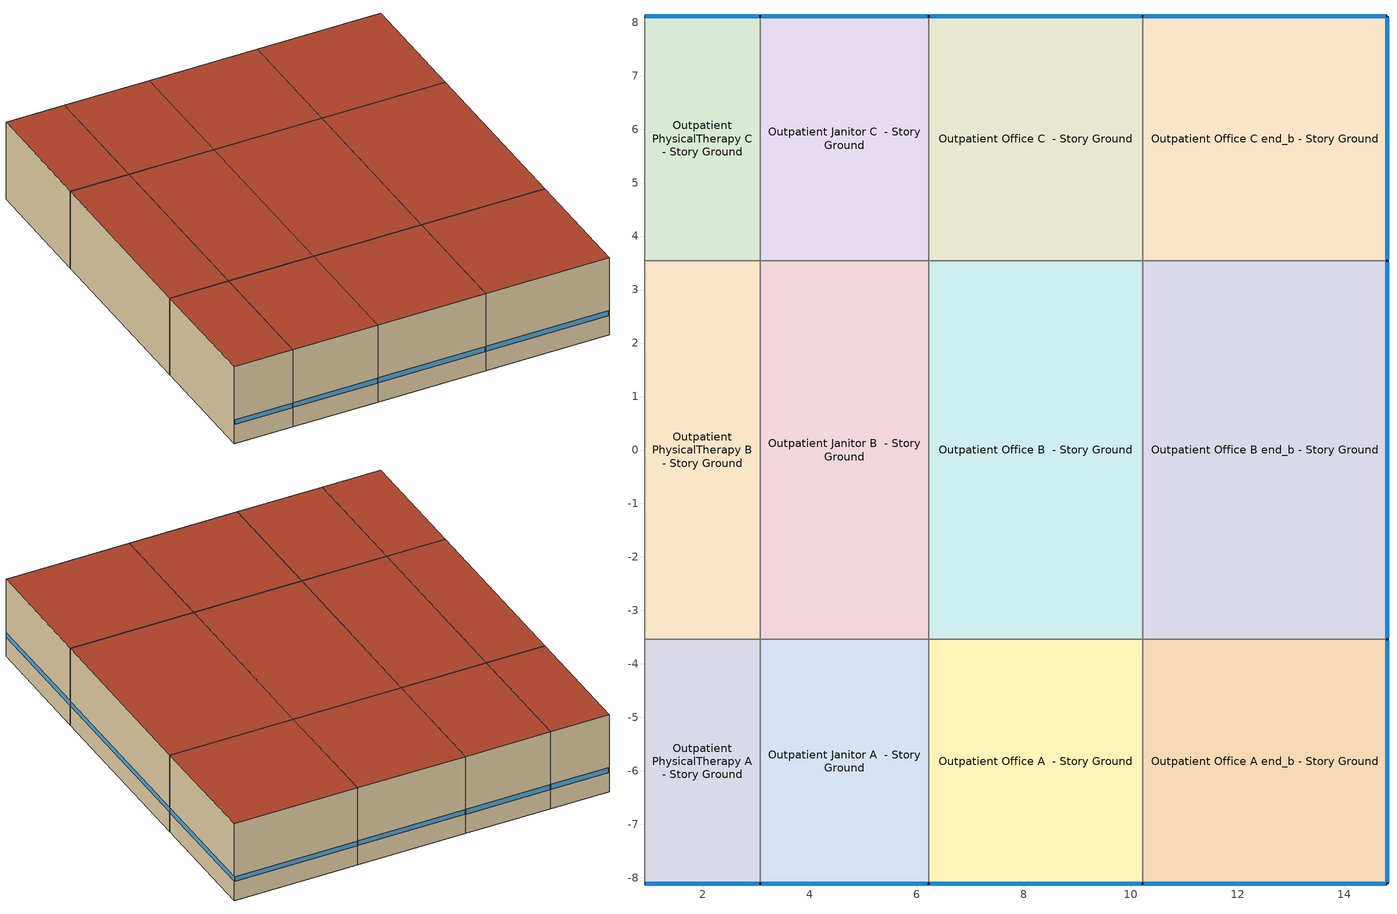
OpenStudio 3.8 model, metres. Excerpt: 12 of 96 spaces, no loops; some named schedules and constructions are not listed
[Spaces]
Outpatient PhysicalTherapy A  - Story Ground
 floor ground (Foundation F 126 Perim 217 Area 99): 0.91,-8.11 0.91,-3.54 3.08,-3.54 3.08,-8.11 z0
 wall outside: 0.91,-8.11 3.08,-8.11 z0:3.05
 wall to Outpatient Reception A  - Story Ground: 0.91,-3.54 0.91,-8.11 z0:3.05
 wall to Outpatient PhysicalTherapy B  - Story Ground: 3.08,-3.54 0.91,-3.54 z0:3.05
 wall to Outpatient Janitor A  - Story Ground: 3.08,-8.11 3.08,-3.54 z0:3.05
 window (Window U-0.91 SHGC 0.68): 0.94,-8.11 3.05,-8.11 z0.76:0.95
 roof outside: 3.08,-8.11 3.08,-3.54 0.91,-3.54 0.91,-8.11 z3.05
Outpatient PhysicalTherapy B  - Story Ground
 floor ground (Foundation F 126 Perim 0 Area 1532): 0.91,-3.54 0.91,3.54 3.08,3.54 3.08,-3.54 z0
 wall to Outpatient Reception B  - Story Ground: 0.91,3.54 0.91,-3.54 z0:3.05
 wall to Outpatient PhysicalTherapy C  - Story Ground: 3.08,3.54 0.91,3.54 z0:3.05
 wall to Outpatient Janitor B  - Story Ground: 3.08,-3.54 3.08,3.54 z0:3.05
 roof outside: 3.08,-3.54 3.08,3.54 0.91,3.54 0.91,-3.54 z3.05
Outpatient PhysicalTherapy C  - Story Ground
 floor ground (Foundation F 126 Perim 217 Area 99): 0.91,3.54 0.91,8.11 3.08,8.11 3.08,3.54 z0
 wall outside: 3.08,8.11 0.91,8.11 z0:3.05
 wall to Outpatient Reception C  - Story Ground: 0.91,8.11 0.91,3.54 z0:3.05
 wall to Outpatient Janitor C  - Story Ground: 3.08,3.54 3.08,8.11 z0:3.05
 window (Window U-0.91 SHGC 0.68): 3.05,8.11 0.94,8.11 z0.76:0.95
 roof outside: 3.08,3.54 3.08,8.11 0.91,8.11 0.91,3.54 z3.05
Outpatient Janitor A  - Story Ground
 floor ground (Foundation F 126 Perim 315 Area 144): 3.08,-8.11 3.08,-3.54 6.23,-3.54 6.23,-8.11 z0
 wall outside: 3.08,-8.11 6.23,-8.11 z0:3.05
 wall to Outpatient Janitor B  - Story Ground: 6.23,-3.54 3.08,-3.54 z0:3.05
 wall to Outpatient Office A  - Story Ground: 6.23,-8.11 6.23,-3.54 z0:3.05
 window (Window U-0.91 SHGC 0.68): 3.1,-8.11 6.2,-8.11 z0.76:0.95
 roof outside: 6.23,-8.11 6.23,-3.54 3.08,-3.54 3.08,-8.11 z3.05
Outpatient Janitor B  - Story Ground
 floor ground (Foundation F 126 Perim 0 Area 2228): 3.08,-3.54 3.08,3.54 6.23,3.54 6.23,-3.54 z0
 wall to Outpatient Janitor C  - Story Ground: 6.23,3.54 3.08,3.54 z0:3.05
 wall to Outpatient Office B  - Story Ground: 6.23,-3.54 6.23,3.54 z0:3.05
 roof outside: 6.23,-3.54 6.23,3.54 3.08,3.54 3.08,-3.54 z3.05
Outpatient Janitor C  - Story Ground
 floor ground (Foundation F 126 Perim 315 Area 144): 3.08,3.54 3.08,8.11 6.23,8.11 6.23,3.54 z0
 wall outside: 6.23,8.11 3.08,8.11 z0:3.05
 wall to Outpatient Office C  - Story Ground: 6.23,3.54 6.23,8.11 z0:3.05
 window (Window U-0.91 SHGC 0.68): 6.2,8.11 3.1,8.11 z0.76:0.95
 roof outside: 6.23,3.54 6.23,8.11 3.08,8.11 3.08,3.54 z3.05
Outpatient Office A  - Story Ground
 floor ground (Foundation F 126 Perim 40 Area 1827): 6.23,-8.11 6.23,-3.54 10.22,-3.54 10.22,-8.11 z0
 wall outside: 6.23,-8.11 10.22,-8.11 z0:3.05
 wall to Outpatient Office B  - Story Ground: 10.22,-3.54 6.23,-3.54 z0:3.05
 wall to Outpatient Office A end_b - Story Ground: 10.22,-8.11 10.22,-3.54 z0:3.05
 window (Window U-0.91 SHGC 0.68): 6.25,-8.11 10.2,-8.11 z0.76:0.95
 roof outside: 10.22,-8.11 10.22,-3.54 6.23,-3.54 6.23,-8.11 z3.05
Outpatient Office B  - Story Ground
 floor ground (Foundation F 126 Perim 0 Area 2828): 6.23,-3.54 6.23,3.54 10.22,3.54 10.22,-3.54 z0
 wall to Outpatient Office C  - Story Ground: 10.22,3.54 6.23,3.54 z0:3.05
 wall to Outpatient Office B end_b - Story Ground: 10.22,-3.54 10.22,3.54 z0:3.05
 roof outside: 10.22,-3.54 10.22,3.54 6.23,3.54 6.23,-3.54 z3.05
Outpatient Office C  - Story Ground
 floor ground (Foundation F 126 Perim 40 Area 1827): 6.23,3.54 6.23,8.11 10.22,8.11 10.22,3.54 z0
 wall outside: 10.22,8.11 6.23,8.11 z0:3.05
 wall to Outpatient Office C end_b - Story Ground: 10.22,3.54 10.22,8.11 z0:3.05
 window (Window U-0.91 SHGC 0.68): 10.2,8.11 6.25,8.11 z0.76:0.95
 roof outside: 10.22,3.54 10.22,8.11 6.23,8.11 6.23,3.54 z3.05
Outpatient Office A end_b - Story Ground
 floor ground (Foundation F 126 Perim 914 Area 209): 10.22,-8.11 10.22,-3.54 14.8,-3.54 14.8,-8.11 z0
 wall outside: 10.22,-8.11 14.8,-8.11 14.8,-3.54 z0:3.05
 wall to Outpatient Office B end_b - Story Ground: 14.8,-3.54 10.22,-3.54 z0:3.05
 window (Window U-0.91 SHGC 0.68): 10.25,-8.11 14.77,-8.11 / 14.8,-8.08 14.8,-3.56 z0.76:0.95
 roof outside: 14.8,-8.11 14.8,-3.54 10.22,-3.54 10.22,-8.11 z3.05
Outpatient Office B end_b - Story Ground
 floor ground (Foundation F 126 Perim 707 Area 3234): 10.22,-3.54 10.22,3.54 14.8,3.54 14.8,-3.54 z0
 wall outside: 14.8,-3.54 14.8,3.54 z0:3.05
 wall to Outpatient Office C end_b - Story Ground: 14.8,3.54 10.22,3.54 z0:3.05
 window (Window U-0.91 SHGC 0.68): 14.8,-3.51 14.8,3.51 z0.76:0.95
 roof outside: 14.8,-3.54 14.8,3.54 10.22,3.54 10.22,-3.54 z3.05
Outpatient Office C end_b - Story Ground
 floor ground (Foundation F 126 Perim 914 Area 209): 10.22,3.54 10.22,8.11 14.8,8.11 14.8,3.54 z0
 wall outside: 14.8,3.54 14.8,8.11 10.22,8.11 z0:3.05
 window (Window U-0.91 SHGC 0.68): 14.77,8.11 10.25,8.11 / 14.8,3.56 14.8,8.08 z0.76:0.95
 roof outside: 14.8,3.54 14.8,8.11 10.22,8.11 10.22,3.54 z3.05
[Construction]
InteriorFurnishings 1: Std Wood 6inch 1
[Material]
Std Wood 6inch 1: Roughness=MediumSmooth; Thickness {m}=0.15; Conductivity {W/m-K}=0.12; Density {kg/m3}=540; Specific Heat {J/kg-K}=1210; Thermal Absorptance=0.9; Solar Absorptance=0.7; Visible Absorptance=0.7
[SpaceType] Standards Building Type=Outpatient
Name | Default Schedule Set | Design Specification Outdoor Air Object | Standards Space Type
Outpatient BioHazard - ComStock DOE Ref 1980-2004 | Outpatient BioHazard Schedule Set | Outpatient BioHazard Ventilation | BioHazard
Outpatient MedGas - ComStock DOE Ref 1980-2004 | Outpatient MedGas Schedule Set | Outpatient MedGas Ventilation | MedGas
Outpatient DressingRoom - ComStock DOE Ref 1980-2004 | Outpatient DressingRoom Schedule Set | Outpatient DressingRoom Ventilation | DressingRoom
Outpatient ElevatorPumpRoom - ComStock DOE Ref 1980-2004 | Outpatient ElevatorPumpRoom Schedule Set | Outpatient ElevatorPumpRoom Ventilation | ElevatorPumpRoom
Outpatient Anesthesia - ComStock DOE Ref 1980-2004 | Outpatient Anesthesia Schedule Set | Outpatient Anesthesia Ventilation | Anesthesia
Outpatient IT_Room - ComStock DOE Ref 1980-2004 | Outpatient IT_Room Schedule Set | Outpatient IT_Room Ventilation | IT_Room
Outpatient MRI_Control - ComStock DOE Ref 1980-2004 | Outpatient MRI_Control Schedule Set | Outpatient MRI_Control Ventilation | MRI_Control
Outpatient ProcedureRoom - ComStock DOE Ref 1980-2004 | Outpatient ProcedureRoom Schedule Set | Outpatient ProcedureRoom Ventilation | ProcedureRoom
Outpatient CleanWork - ComStock DOE Ref 1980-2004 | Outpatient CleanWork Schedule Set | Outpatient CleanWork Ventilation | CleanWork
Outpatient Conference - ComStock DOE Ref 1980-2004 | Outpatient Conference Schedule Set | Outpatient Conference Ventilation | Conference
Outpatient Soil Work - ComStock DOE Ref 1980-2004 | Outpatient Soil Work Schedule Set | Outpatient Soil Work Ventilation | Soil Work
Outpatient Cafe - ComStock DOE Ref 1980-2004 | Outpatient Cafe Schedule Set | Outpatient Cafe Ventilation | Cafe
Outpatient MRI - ComStock DOE Ref 1980-2004 | Outpatient MRI Schedule Set | Outpatient MRI Ventilation | MRI
Outpatient Elec/MechRoom - ComStock DOE Ref 1980-2004 | Outpatient Elec/MechRoom Schedule Set | Outpatient Elec/MechRoom Ventilation | Elec/MechRoom
Outpatient PreOp - ComStock DOE Ref 1980-2004 | Outpatient PreOp Schedule Set | Outpatient PreOp Ventilation | PreOp
Outpatient Stair - ComStock DOE Ref 1980-2004 | Outpatient Stair Schedule Set | Outpatient Stair Ventilation | Stair
Outpatient Lobby - ComStock DOE Ref 1980-2004 | Outpatient Lobby Schedule Set | Outpatient Lobby Ventilation | Lobby
Outpatient NurseStation - ComStock DOE Ref 1980-2004 | Outpatient NurseStation Schedule Set | Outpatient NurseStation Ventilation | NurseStation
Outpatient LockerRoom - ComStock DOE Ref 1980-2004 | Outpatient LockerRoom Schedule Set | Outpatient LockerRoom Ventilation | LockerRoom
Outpatient Toilet - ComStock DOE Ref 1980-2004 | Outpatient Toilet Schedule Set | Outpatient Toilet Ventilation | Toilet
Outpatient Xray - ComStock DOE Ref 1980-2004 | Outpatient Xray Schedule Set | Outpatient Xray Ventilation | Xray
Outpatient PACU - ComStock DOE Ref 1980-2004 | Outpatient PACU Schedule Set | Outpatient PACU Ventilation | PACU
Outpatient Lounge - ComStock DOE Ref 1980-2004 | Outpatient Lounge Schedule Set | Outpatient Lounge Ventilation | Lounge
Outpatient OR - ComStock DOE Ref 1980-2004 | Outpatient OR Schedule Set | Outpatient OR Ventilation | OR
Outpatient Reception - ComStock DOE Ref 1980-2004 | Outpatient Reception Schedule Set | Outpatient Reception Ventilation | Reception
Outpatient PhysicalTherapy - ComStock DOE Ref 1980-2004 | Outpatient PhysicalTherapy Schedule Set | Outpatient PhysicalTherapy Ventilation | PhysicalTherapy
Outpatient Janitor - ComStock DOE Ref 1980-2004 | Outpatient Janitor Schedule Set | Outpatient Janitor Ventilation | Janitor
Outpatient Exam - ComStock DOE Ref 1980-2004 | Outpatient Exam Schedule Set | Outpatient Exam Ventilation | Exam
Outpatient Office - ComStock DOE Ref 1980-2004 | Outpatient Office Schedule Set | Outpatient Office Ventilation | Office
Outpatient Hall - ComStock DOE Ref 1980-2004 | Outpatient Hall Schedule Set | Outpatient Hall Ventilation | Hall
[Lights:Definition] Design Level Calculation Method=Watts/Area; Fraction Visible=0.2; Return Air Fraction=0
Name | Watts per Space Floor Area {W/m2} | Fraction Radiant
Outpatient Hall - ComStock DOE Ref 1980-2004 General Lights Definition; Outpatient Stair - ComStock DOE Ref 1980-2004 General Lights Definition | 4.78496 | 0.31
Outpatient Hall - ComStock DOE Ref 1980-2004 Wall Wash Lights Definition; Outpatient Stair - ComStock DOE Ref 1980-2004 Wall Wash Lights Definition | 2.85308 | 0.125
Outpatient Soil Work - ComStock DOE Ref 1980-2004 General Lights Definition; Outpatient Anesthesia - ComStock DOE Ref 1980-2004 General Lights Definition; Outpatient CleanWork - ComStock DOE Ref 1980-2004 General Lights Definition; Outpatient PreOp - ComStock DOE Ref 1980-2004 General Lights Definition; Outpatient Exam - ComStock DOE Ref 1980-2004 General Lights Definition | 2.36313 | 0.31
Outpatient Soil Work - ComStock DOE Ref 1980-2004 Task Lights Definition; Outpatient Anesthesia - ComStock DOE Ref 1980-2004 Task Lights Definition; Outpatient CleanWork - ComStock DOE Ref 1980-2004 Task Lights Definition; Outpatient PreOp - ComStock DOE Ref 1980-2004 Task Lights Definition; Outpatient Exam - ComStock DOE Ref 1980-2004 Task Lights Definition | 15.7452 | 0.125
Outpatient DressingRoom - ComStock DOE Ref 1980-2004 General Lights Definition; Outpatient Office - ComStock DOE Ref 1980-2004 General Lights Definition | 6.74433 | 0.31
Outpatient OR - ComStock DOE Ref 1980-2004 General Lights Definition | 17.7221 | 0.31
Outpatient Conference - ComStock DOE Ref 1980-2004 General Lights Definition | 5.43828 | 0.31
Outpatient Conference - ComStock DOE Ref 1980-2004 Task Lights Definition | 1.71048 | 0.125
Outpatient Conference - ComStock DOE Ref 1980-2004 Wall Wash Lights Definition | 2.57398 | 0.125
Outpatient ProcedureRoom - ComStock DOE Ref 1980-2004 General Lights Definition | 12.1333 | 0.31
Outpatient ProcedureRoom - ComStock DOE Ref 1980-2004 Task Lights Definition | 0.013568 | 0.125
Outpatient MedGas - ComStock DOE Ref 1980-2004 General Lights Definition; Outpatient BioHazard - ComStock DOE Ref 1980-2004 General Lights Definition; Outpatient Janitor - ComStock DOE Ref 1980-2004 General Lights Definition | 4.12547 | 0.31
Outpatient Cafe - ComStock DOE Ref 1980-2004 General Lights Definition | 3.51996 | 0.31
Outpatient Cafe - ComStock DOE Ref 1980-2004 Task Lights Definition | 0.956049 | 0.125
Outpatient Cafe - ComStock DOE Ref 1980-2004 Wall Wash Lights Definition | 2.47267 | 0.125
Outpatient PACU - ComStock DOE Ref 1980-2004 General Lights Definition | 7.63892 | 0.31
Outpatient PACU - ComStock DOE Ref 1980-2004 Wall Wash Lights Definition | 6.14378 | 0.125
Outpatient MRI - ComStock DOE Ref 1980-2004 General Lights Definition; Outpatient Xray - ComStock DOE Ref 1980-2004 General Lights Definition; Outpatient IT_Room - ComStock DOE Ref 1980-2004 General Lights Definition | 5.10109 | 0.31
Outpatient MRI_Control - ComStock DOE Ref 1980-2004 General Lights Definition | 7.14925 | 0.31
Outpatient Reception - ComStock DOE Ref 1980-2004 General Lights Definition; Outpatient Lobby - ComStock DOE Ref 1980-2004 General Lights Definition | 1.92838 | 0.31
Outpatient Reception - ComStock DOE Ref 1980-2004 Task Lights Definition; Outpatient Lobby - ComStock DOE Ref 1980-2004 Task Lights Definition | 1.01438 | 0.125
Outpatient Reception - ComStock DOE Ref 1980-2004 Wall Wash Lights Definition; Outpatient Lobby - ComStock DOE Ref 1980-2004 Wall Wash Lights Definition | 1.81461 | 0.125
Outpatient Elec/MechRoom - ComStock DOE Ref 1980-2004 General Lights Definition; Outpatient ElevatorPumpRoom - ComStock DOE Ref 1980-2004 General Lights Definition | 3.92888 | 0.31
Outpatient Elec/MechRoom - ComStock DOE Ref 1980-2004 Task Lights Definition; Outpatient ElevatorPumpRoom - ComStock DOE Ref 1980-2004 Task Lights Definition | 3.02684 | 0.125
Outpatient NurseStation - ComStock DOE Ref 1980-2004 General Lights Definition | 5.11838 | 0.31
Outpatient NurseStation - ComStock DOE Ref 1980-2004 Task Lights Definition | 6.99919 | 0.125
Outpatient PhysicalTherapy - ComStock DOE Ref 1980-2004 General Lights Definition | 6.8245 | 0.31
Outpatient PhysicalTherapy - ComStock DOE Ref 1980-2004 Task Lights Definition | 9.17408 | 0.125
Outpatient LockerRoom - ComStock DOE Ref 1980-2004 General Lights Definition; Outpatient Lounge - ComStock DOE Ref 1980-2004 General Lights Definition | 2.94141 | 0.31
Outpatient LockerRoom - ComStock DOE Ref 1980-2004 Wall Wash Lights Definition; Outpatient Lounge - ComStock DOE Ref 1980-2004 Wall Wash Lights Definition | 2.46673 | 0.125
Outpatient Toilet - ComStock DOE Ref 1980-2004 General Lights Definition | 3.33071 | 0.31
Outpatient Toilet - ComStock DOE Ref 1980-2004 Wall Wash Lights Definition | 2.07725 | 0.125
[ElectricEquipment:Definition] Design Level Calculation Method=Watts/Area; Fraction Latent=0
Name | Watts per Space Floor Area {W/m2} | Fraction Radiant | Fraction Lost
Outpatient Anesthesia Elec Equip Definition; Outpatient CleanWork Elec Equip Definition; Outpatient NurseStation Elec Equip Definition; Outpatient PreOp Elec Equip Definition; Outpatient Soil Work Elec Equip Definition | 21.5278 | 0.5 | 0
Outpatient BioHazard Elec Equip Definition; Outpatient MedGas Elec Equip Definition | 1.07639 | 0.5 | 0
Outpatient Cafe Elec Equip Definition; Outpatient Conference Elec Equip Definition | 10.7639 | 0.5 | 0
Outpatient DressingRoom Elec Equip Definition; Outpatient Exam Elec Equip Definition; Outpatient IT_Room Elec Equip Definition; Outpatient Lobby Elec Equip Definition; Outpatient Office Elec Equip Definition; Outpatient Reception Elec Equip Definition | 11.8403 | 0.5 | 0
Outpatient Elec/MechRoom Elec Equip Definition | 53.8196 | 0.5 | 0
Outpatient Hall Elec Equip Definition; Outpatient Stair - ComStock DOE Ref 1980-2004 Elec Equip Definition | 4.30556 | 0.5 | 0
Outpatient LockerRoom Elec Equip Definition; Outpatient Lounge Elec Equip Definition; Outpatient PACU Elec Equip Definition; Outpatient ProcedureRoom Elec Equip Definition | 32.2917 | 0.5 | 0
Outpatient MRI Elec Equip Definition; Outpatient MRI_Control Elec Equip Definition; Outpatient Xray Elec Equip Definition | 107.639 | 0.5 | 0
Outpatient OR Elec Equip Definition | 43.0556 | 0.5 | 0
Outpatient PhysicalTherapy Elec Equip Definition | 16.1459 | 0.5 | 0
Outpatient Toilet Elec Equip Definition | 4.30556 | 0.3 | 0.7
Outpatient ElevatorPumpRoom - ComStock DOE Ref 1980-2004 Elec Equip Definition | 57.0487 | 0.1 | 0.9
Outpatient Janitor - ComStock DOE Ref 1980-2004 Elec Equip Definition | 1.07639 | 0.3 | 0.7
[ElectricEquipment]
Name | Electric Equipment Definition | Space or SpaceType
Outpatient Anesthesia Elec Equip | Outpatient Anesthesia Elec Equip Definition | Outpatient Anesthesia - ComStock DOE Ref 1980-2004
Outpatient BioHazard Elec Equip | Outpatient BioHazard Elec Equip Definition | Outpatient BioHazard - ComStock DOE Ref 1980-2004
Outpatient Cafe Elec Equip | Outpatient Cafe Elec Equip Definition | Outpatient Cafe - ComStock DOE Ref 1980-2004
Outpatient CleanWork Elec Equip | Outpatient CleanWork Elec Equip Definition | Outpatient CleanWork - ComStock DOE Ref 1980-2004
Outpatient Conference Elec Equip | Outpatient Conference Elec Equip Definition | Outpatient Conference - ComStock DOE Ref 1980-2004
Outpatient DressingRoom Elec Equip | Outpatient DressingRoom Elec Equip Definition | Outpatient DressingRoom - ComStock DOE Ref 1980-2004
Outpatient Elec/MechRoom Elec Equip | Outpatient Elec/MechRoom Elec Equip Definition | Outpatient Elec/MechRoom - ComStock DOE Ref 1980-2004
Outpatient Exam Elec Equip | Outpatient Exam Elec Equip Definition | Outpatient Exam - ComStock DOE Ref 1980-2004
Outpatient Hall Elec Equip | Outpatient Hall Elec Equip Definition | Outpatient Hall - ComStock DOE Ref 1980-2004
Outpatient IT_Room Elec Equip | Outpatient IT_Room Elec Equip Definition | Outpatient IT_Room - ComStock DOE Ref 1980-2004
Outpatient Lobby Elec Equip | Outpatient Lobby Elec Equip Definition | Outpatient Lobby - ComStock DOE Ref 1980-2004
Outpatient LockerRoom Elec Equip | Outpatient LockerRoom Elec Equip Definition | Outpatient LockerRoom - ComStock DOE Ref 1980-2004
Outpatient Lounge Elec Equip | Outpatient Lounge Elec Equip Definition | Outpatient Lounge - ComStock DOE Ref 1980-2004
Outpatient MedGas Elec Equip | Outpatient MedGas Elec Equip Definition | Outpatient MedGas - ComStock DOE Ref 1980-2004
Outpatient MRI Elec Equip | Outpatient MRI Elec Equip Definition | Outpatient MRI - ComStock DOE Ref 1980-2004
Outpatient MRI_Control Elec Equip | Outpatient MRI_Control Elec Equip Definition | Outpatient MRI_Control - ComStock DOE Ref 1980-2004
Outpatient NurseStation Elec Equip | Outpatient NurseStation Elec Equip Definition | Outpatient NurseStation - ComStock DOE Ref 1980-2004
Outpatient Office Elec Equip | Outpatient Office Elec Equip Definition | Outpatient Office - ComStock DOE Ref 1980-2004
Outpatient OR Elec Equip | Outpatient OR Elec Equip Definition | Outpatient OR - ComStock DOE Ref 1980-2004
Outpatient PACU Elec Equip | Outpatient PACU Elec Equip Definition | Outpatient PACU - ComStock DOE Ref 1980-2004
Outpatient PhysicalTherapy Elec Equip | Outpatient PhysicalTherapy Elec Equip Definition | Outpatient PhysicalTherapy - ComStock DOE Ref 1980-2004
Outpatient PreOp Elec Equip | Outpatient PreOp Elec Equip Definition | Outpatient PreOp - ComStock DOE Ref 1980-2004
Outpatient ProcedureRoom Elec Equip | Outpatient ProcedureRoom Elec Equip Definition | Outpatient ProcedureRoom - ComStock DOE Ref 1980-2004
Outpatient Reception Elec Equip | Outpatient Reception Elec Equip Definition | Outpatient Reception - ComStock DOE Ref 1980-2004
Outpatient Soil Work Elec Equip | Outpatient Soil Work Elec Equip Definition | Outpatient Soil Work - ComStock DOE Ref 1980-2004
Outpatient Toilet Elec Equip | Outpatient Toilet Elec Equip Definition | Outpatient Toilet - ComStock DOE Ref 1980-2004
Outpatient Xray Elec Equip | Outpatient Xray Elec Equip Definition | Outpatient Xray - ComStock DOE Ref 1980-2004
Outpatient ElevatorPumpRoom - ComStock DOE Ref 1980-2004 Elec Equip | Outpatient ElevatorPumpRoom - ComStock DOE Ref 1980-2004 Elec Equip Definition | Outpatient ElevatorPumpRoom - ComStock DOE Ref 1980-2004
Outpatient Janitor - ComStock DOE Ref 1980-2004 Elec Equip | Outpatient Janitor - ComStock DOE Ref 1980-2004 Elec Equip Definition | Outpatient Janitor - ComStock DOE Ref 1980-2004
Outpatient Stair - ComStock DOE Ref 1980-2004 Elec Equip | Outpatient Stair - ComStock DOE Ref 1980-2004 Elec Equip Definition | Outpatient Stair - ComStock DOE Ref 1980-2004
[DesignSpecification:OutdoorAir]
Name | Outdoor Air Method | Outdoor Air Flow per Floor Area {m3/s-m2} | Outdoor Air Flow per Person {m3/s-person} | Outdoor Air Flow Air Changes per Hour {1/hr}
Outpatient Anesthesia Ventilation | Sum | 0.002286
Outpatient BioHazard Ventilation; Outpatient MedGas Ventilation | Sum | 0.000762
Outpatient Cafe Ventilation; Outpatient Conference Ventilation; Outpatient DressingRoom Ventilation; Outpatient IT_Room Ventilation; Outpatient NurseStation Ventilation; Outpatient Office Ventilation | Sum |  | 0.00943895
Outpatient CleanWork Ventilation; Outpatient Exam Ventilation; Outpatient MRI Ventilation; Outpatient MRI_Control Ventilation; Outpatient Xray Ventilation | Sum | 0.001524
Outpatient Elec/MechRoom Ventilation; Outpatient ElevatorPumpRoom Ventilation; Outpatient Janitor Ventilation; Outpatient Stair Ventilation; Outpatient Toilet Ventilation |  | 0 | 0 | 0
Outpatient Hall Ventilation | Sum | 0.000254
Outpatient Lobby Ventilation; Outpatient LockerRoom Ventilation; Outpatient Lounge Ventilation; Outpatient Reception Ventilation | Sum |  | 0.00707921
Outpatient OR Ventilation; Outpatient PhysicalTherapy Ventilation; Outpatient ProcedureRoom Ventilation | Sum | 0.0023876
Outpatient PACU Ventilation; Outpatient PreOp Ventilation | Sum | 0.00169164
Outpatient Soil Work Ventilation | Sum | 0.00282448
[DefaultScheduleSet] Number of People Schedule=Outpatient Bldg Occ; People Activity Level Schedule=Outpatient Activity; Lighting Schedule=Outpatient Bldg Light; Infiltration Schedule=Outpatient Infil
Name | Electric Equipment Schedule | Gas Equipment Schedule
Outpatient Anesthesia Schedule Set; Outpatient BioHazard Schedule Set; Outpatient Cafe Schedule Set; Outpatient CleanWork Schedule Set; Outpatient Conference Schedule Set; Outpatient DressingRoom Schedule Set; Outpatient Elec/MechRoom Schedule Set; Outpatient ElevatorPumpRoom Schedule Set; Outpatient Exam Schedule Set; Outpatient Hall Schedule Set; Outpatient IT_Room Schedule Set; Outpatient Janitor Schedule Set; Outpatient Lobby Schedule Set; Outpatient LockerRoom Schedule Set; Outpatient Lounge Schedule Set; Outpatient MedGas Schedule Set; Outpatient MRI_Control Schedule Set; Outpatient NurseStation Schedule Set; Outpatient Office Schedule Set; Outpatient PACU Schedule Set; Outpatient PhysicalTherapy Schedule Set; Outpatient PreOp Schedule Set; Outpatient ProcedureRoom Schedule Set; Outpatient Reception Schedule Set; Outpatient Soil Work Schedule Set; Outpatient Stair Schedule Set; Outpatient Toilet Schedule Set | Outpatient Bldg Equip
Outpatient MRI Schedule Set; Outpatient Xray Schedule Set | Outpatient Radiology Equip
Outpatient OR Schedule Set | Outpatient Bldg Equip | Outpatient Bldg Equip
[People:Definition] Number of People Calculation Method=People/Area; Fraction Radiant=0.3
Name | People per Space Floor Area {person/m2}
Outpatient Cafe People Definition | 0.999967
Outpatient CleanWork People Definition; Outpatient Exam People Definition; Outpatient MRI People Definition; Outpatient MRI_Control People Definition; Outpatient NurseStation People Definition; Outpatient OR People Definition; Outpatient PACU People Definition; Outpatient PhysicalTherapy People Definition; Outpatient ProcedureRoom People Definition; Outpatient Soil Work People Definition; Outpatient Xray People Definition | 0.199993
Outpatient Conference People Definition | 0.499984
Outpatient DressingRoom People Definition; Outpatient IT_Room People Definition; Outpatient Office People Definition | 0.0500522
Outpatient Lobby People Definition; Outpatient Reception People Definition | 0.300313
Outpatient LockerRoom People Definition; Outpatient Lounge People Definition | 0.149941
Outpatient PreOp People Definition | 0.0999967
[People] Work Efficiency Schedule=Work Efficiency Schedule; Clothing Insulation Schedule=Clothing Schedule; Air Velocity Schedule=Air Velocity Schedule; Multiplier=1
Name | People Definition | Space or SpaceType
Outpatient Cafe People | Outpatient Cafe People Definition | Outpatient Cafe - ComStock DOE Ref 1980-2004
Outpatient CleanWork People | Outpatient CleanWork People Definition | Outpatient CleanWork - ComStock DOE Ref 1980-2004
Outpatient Conference People | Outpatient Conference People Definition | Outpatient Conference - ComStock DOE Ref 1980-2004
Outpatient DressingRoom People | Outpatient DressingRoom People Definition | Outpatient DressingRoom - ComStock DOE Ref 1980-2004
Outpatient Exam People | Outpatient Exam People Definition | Outpatient Exam - ComStock DOE Ref 1980-2004
Outpatient IT_Room People | Outpatient IT_Room People Definition | Outpatient IT_Room - ComStock DOE Ref 1980-2004
Outpatient Lobby People | Outpatient Lobby People Definition | Outpatient Lobby - ComStock DOE Ref 1980-2004
Outpatient LockerRoom People | Outpatient LockerRoom People Definition | Outpatient LockerRoom - ComStock DOE Ref 1980-2004
Outpatient Lounge People | Outpatient Lounge People Definition | Outpatient Lounge - ComStock DOE Ref 1980-2004
Outpatient MRI People | Outpatient MRI People Definition | Outpatient MRI - ComStock DOE Ref 1980-2004
Outpatient MRI_Control People | Outpatient MRI_Control People Definition | Outpatient MRI_Control - ComStock DOE Ref 1980-2004
Outpatient NurseStation People | Outpatient NurseStation People Definition | Outpatient NurseStation - ComStock DOE Ref 1980-2004
Outpatient Office People | Outpatient Office People Definition | Outpatient Office - ComStock DOE Ref 1980-2004
Outpatient OR People | Outpatient OR People Definition | Outpatient OR - ComStock DOE Ref 1980-2004
Outpatient PACU People | Outpatient PACU People Definition | Outpatient PACU - ComStock DOE Ref 1980-2004
Outpatient PhysicalTherapy People | Outpatient PhysicalTherapy People Definition | Outpatient PhysicalTherapy - ComStock DOE Ref 1980-2004
Outpatient PreOp People | Outpatient PreOp People Definition | Outpatient PreOp - ComStock DOE Ref 1980-2004
Outpatient ProcedureRoom People | Outpatient ProcedureRoom People Definition | Outpatient ProcedureRoom - ComStock DOE Ref 1980-2004
Outpatient Reception People | Outpatient Reception People Definition | Outpatient Reception - ComStock DOE Ref 1980-2004
Outpatient Soil Work People | Outpatient Soil Work People Definition | Outpatient Soil Work - ComStock DOE Ref 1980-2004
Outpatient Xray People | Outpatient Xray People Definition | Outpatient Xray - ComStock DOE Ref 1980-2004
[GasEquipment:Definition]
Outpatient OR Gas Equip Definition: Design Level Calculation Method=Watts/Area; Watts per Space Floor Area {W/m2}=75.3001; Fraction Latent=0; Fraction Radiant=0; Fraction Lost=0.5
[GasEquipment]
Outpatient OR Gas Equip: Gas Equipment Definition=Outpatient OR Gas Equip Definition; Space or SpaceType=Outpatient OR - ComStock DOE Ref 1980-2004
[Exterior:Lights:Definition]
Name | Design Level {W}
Parking Areas and Drives Def (W/ft^2) | 0.0497494
Building Facades Def (W/ft^2) | 0.25
Main Entries Def (W/ft) | 30
Other Doors Def (W/ft) | 25
[ThermostatSetpoint:DualSetpoint]
Name | Heating Setpoint Temperature Schedule | Cooling Setpoint Temperature Schedule
Outpatient Anesthesia - ComStock DOE Ref 1980-2004 Thermostat; Outpatient Anesthesia - ComStock DOE Ref 1980-2004 Thermostat 1; Outpatient Anesthesia - ComStock DOE Ref 1980-2004 Thermostat 2; Outpatient BioHazard - ComStock DOE Ref 1980-2004 Thermostat; Outpatient BioHazard - ComStock DOE Ref 1980-2004 Thermostat 1; Outpatient BioHazard - ComStock DOE Ref 1980-2004 Thermostat 2; Outpatient Cafe - ComStock DOE Ref 1980-2004 Thermostat; Outpatient Cafe - ComStock DOE Ref 1980-2004 Thermostat 1; Outpatient Cafe - ComStock DOE Ref 1980-2004 Thermostat 2; Outpatient CleanWork - ComStock DOE Ref 1980-2004 Thermostat; Outpatient CleanWork - ComStock DOE Ref 1980-2004 Thermostat 1; Outpatient CleanWork - ComStock DOE Ref 1980-2004 Thermostat 2; Outpatient Conference - ComStock DOE Ref 1980-2004 Thermostat; Outpatient Conference - ComStock DOE Ref 1980-2004 Thermostat 1; Outpatient Conference - ComStock DOE Ref 1980-2004 Thermostat 2; Outpatient DressingRoom - ComStock DOE Ref 1980-2004 Thermostat; Outpatient DressingRoom - ComStock DOE Ref 1980-2004 Thermostat 1; Outpatient DressingRoom - ComStock DOE Ref 1980-2004 Thermostat 2; Outpatient Elec/MechRoom - ComStock DOE Ref 1980-2004 Thermostat; Outpatient Elec/MechRoom - ComStock DOE Ref 1980-2004 Thermostat 1; Outpatient Elec/MechRoom - ComStock DOE Ref 1980-2004 Thermostat 2; Outpatient ElevatorPumpRoom - ComStock DOE Ref 1980-2004 Thermostat; Outpatient ElevatorPumpRoom - ComStock DOE Ref 1980-2004 Thermostat 1; Outpatient ElevatorPumpRoom - ComStock DOE Ref 1980-2004 Thermostat 2; Outpatient Exam - ComStock DOE Ref 1980-2004 Thermostat; Outpatient Exam - ComStock DOE Ref 1980-2004 Thermostat 1; Outpatient Exam - ComStock DOE Ref 1980-2004 Thermostat 2; Outpatient Exam - ComStock DOE Ref 1980-2004 Thermostat 3; Outpatient Hall - ComStock DOE Ref 1980-2004 Thermostat; Outpatient Hall - ComStock DOE Ref 1980-2004 Thermostat 1; Outpatient IT_Room - ComStock DOE Ref 1980-2004 Thermostat; Outpatient IT_Room - ComStock DOE Ref 1980-2004 Thermostat 1; Outpatient IT_Room - ComStock DOE Ref 1980-2004 Thermostat 2; Outpatient Janitor - ComStock DOE Ref 1980-2004 Thermostat; Outpatient Janitor - ComStock DOE Ref 1980-2004 Thermostat 1; Outpatient Janitor - ComStock DOE Ref 1980-2004 Thermostat 2; Outpatient Lobby - ComStock DOE Ref 1980-2004 Thermostat; Outpatient Lobby - ComStock DOE Ref 1980-2004 Thermostat 1; Outpatient Lobby - ComStock DOE Ref 1980-2004 Thermostat 2; Outpatient LockerRoom - ComStock DOE Ref 1980-2004 Thermostat; Outpatient LockerRoom - ComStock DOE Ref 1980-2004 Thermostat 1; Outpatient LockerRoom - ComStock DOE Ref 1980-2004 Thermostat 2; Outpatient Lounge - ComStock DOE Ref 1980-2004 Thermostat; Outpatient Lounge - ComStock DOE Ref 1980-2004 Thermostat 1; Outpatient Lounge - ComStock DOE Ref 1980-2004 Thermostat 2; Outpatient MedGas - ComStock DOE Ref 1980-2004 Thermostat; Outpatient MedGas - ComStock DOE Ref 1980-2004 Thermostat 1; Outpatient MedGas - ComStock DOE Ref 1980-2004 Thermostat 2; Outpatient MRI - ComStock DOE Ref 1980-2004 Thermostat; Outpatient MRI - ComStock DOE Ref 1980-2004 Thermostat 1; Outpatient MRI - ComStock DOE Ref 1980-2004 Thermostat 2; Outpatient MRI_Control - ComStock DOE Ref 1980-2004 Thermostat; Outpatient MRI_Control - ComStock DOE Ref 1980-2004 Thermostat 1; Outpatient MRI_Control - ComStock DOE Ref 1980-2004 Thermostat 2; Outpatient NurseStation - ComStock DOE Ref 1980-2004 Thermostat; Outpatient NurseStation - ComStock DOE Ref 1980-2004 Thermostat 1; Outpatient NurseStation - ComStock DOE Ref 1980-2004 Thermostat 2; Outpatient Office - ComStock DOE Ref 1980-2004 Thermostat; Outpatient Office - ComStock DOE Ref 1980-2004 Thermostat 1; Outpatient Office - ComStock DOE Ref 1980-2004 Thermostat 2; Outpatient Office - ComStock DOE Ref 1980-2004 Thermostat 3; Outpatient Office - ComStock DOE Ref 1980-2004 Thermostat 4; Outpatient Office - ComStock DOE Ref 1980-2004 Thermostat 5; Outpatient PACU - ComStock DOE Ref 1980-2004 Thermostat; Outpatient PACU - ComStock DOE Ref 1980-2004 Thermostat 1; Outpatient PACU - ComStock DOE Ref 1980-2004 Thermostat 2; Outpatient PhysicalTherapy - ComStock DOE Ref 1980-2004 Thermostat; Outpatient PhysicalTherapy - ComStock DOE Ref 1980-2004 Thermostat 1; Outpatient PhysicalTherapy - ComStock DOE Ref 1980-2004 Thermostat 2; Outpatient PreOp - ComStock DOE Ref 1980-2004 Thermostat; Outpatient PreOp - ComStock DOE Ref 1980-2004 Thermostat 1; Outpatient PreOp - ComStock DOE Ref 1980-2004 Thermostat 2; Outpatient ProcedureRoom - ComStock DOE Ref 1980-2004 Thermostat; Outpatient ProcedureRoom - ComStock DOE Ref 1980-2004 Thermostat 1; Outpatient ProcedureRoom - ComStock DOE Ref 1980-2004 Thermostat 2; Outpatient Reception - ComStock DOE Ref 1980-2004 Thermostat; Outpatient Reception - ComStock DOE Ref 1980-2004 Thermostat 1; Outpatient Reception - ComStock DOE Ref 1980-2004 Thermostat 2; Outpatient Soil Work - ComStock DOE Ref 1980-2004 Thermostat; Outpatient Soil Work - ComStock DOE Ref 1980-2004 Thermostat 1; Outpatient Soil Work - ComStock DOE Ref 1980-2004 Thermostat 2; Outpatient Stair - ComStock DOE Ref 1980-2004 Thermostat; Outpatient Stair - ComStock DOE Ref 1980-2004 Thermostat 1; Outpatient Stair - ComStock DOE Ref 1980-2004 Thermostat 2; Outpatient Toilet - ComStock DOE Ref 1980-2004 Thermostat; Outpatient Toilet - ComStock DOE Ref 1980-2004 Thermostat 1; Outpatient Toilet - ComStock DOE Ref 1980-2004 Thermostat 2; Outpatient Xray - ComStock DOE Ref 1980-2004 Thermostat; Outpatient Xray - ComStock DOE Ref 1980-2004 Thermostat 1; Outpatient Xray - ComStock DOE Ref 1980-2004 Thermostat 2 | Outpatient HtgSetp | Outpatient ClgSetp
Outpatient OR - ComStock DOE Ref 1980-2004 Thermostat; Outpatient OR - ComStock DOE Ref 1980-2004 Thermostat 1; Outpatient OR - ComStock DOE Ref 1980-2004 Thermostat 2; Outpatient OR - ComStock DOE Ref 1980-2004 Thermostat 3; Outpatient OR - ComStock DOE Ref 1980-2004 Thermostat 4; Outpatient OR - ComStock DOE Ref 1980-2004 Thermostat 5 | Outpatient OR HtgSetp | Outpatient OR ClgSetp
[InternalMass:Definition]
Internal Mass Definition 2: Construction=InteriorFurnishings 1; Design Level Calculation Method=SurfaceArea/Area; Surface Area per Space Floor Area=2
[Lights] Fraction Replaceable=1
Name | Lights Definition | Space or SpaceType
Outpatient Hall - ComStock DOE Ref 1980-2004 General Lighting | Outpatient Hall - ComStock DOE Ref 1980-2004 General Lights Definition | Outpatient Hall - ComStock DOE Ref 1980-2004
Outpatient Hall - ComStock DOE Ref 1980-2004 Wall Wash Lighting | Outpatient Hall - ComStock DOE Ref 1980-2004 Wall Wash Lights Definition | Outpatient Hall - ComStock DOE Ref 1980-2004
Outpatient Soil Work - ComStock DOE Ref 1980-2004 General Lighting | Outpatient Soil Work - ComStock DOE Ref 1980-2004 General Lights Definition | Outpatient Soil Work - ComStock DOE Ref 1980-2004
Outpatient Soil Work - ComStock DOE Ref 1980-2004 Task Lighting | Outpatient Soil Work - ComStock DOE Ref 1980-2004 Task Lights Definition | Outpatient Soil Work - ComStock DOE Ref 1980-2004
Outpatient DressingRoom - ComStock DOE Ref 1980-2004 General Lighting | Outpatient DressingRoom - ComStock DOE Ref 1980-2004 General Lights Definition | Outpatient DressingRoom - ComStock DOE Ref 1980-2004
Outpatient OR - ComStock DOE Ref 1980-2004 General Lighting | Outpatient OR - ComStock DOE Ref 1980-2004 General Lights Definition | Outpatient OR - ComStock DOE Ref 1980-2004
Outpatient Conference - ComStock DOE Ref 1980-2004 General Lighting | Outpatient Conference - ComStock DOE Ref 1980-2004 General Lights Definition | Outpatient Conference - ComStock DOE Ref 1980-2004
Outpatient Conference - ComStock DOE Ref 1980-2004 Task Lighting | Outpatient Conference - ComStock DOE Ref 1980-2004 Task Lights Definition | Outpatient Conference - ComStock DOE Ref 1980-2004
Outpatient Conference - ComStock DOE Ref 1980-2004 Wall Wash Lighting | Outpatient Conference - ComStock DOE Ref 1980-2004 Wall Wash Lights Definition | Outpatient Conference - ComStock DOE Ref 1980-2004
Outpatient ProcedureRoom - ComStock DOE Ref 1980-2004 General Lighting | Outpatient ProcedureRoom - ComStock DOE Ref 1980-2004 General Lights Definition | Outpatient ProcedureRoom - ComStock DOE Ref 1980-2004
Outpatient ProcedureRoom - ComStock DOE Ref 1980-2004 Task Lighting | Outpatient ProcedureRoom - ComStock DOE Ref 1980-2004 Task Lights Definition | Outpatient ProcedureRoom - ComStock DOE Ref 1980-2004
Outpatient MedGas - ComStock DOE Ref 1980-2004 General Lighting | Outpatient MedGas - ComStock DOE Ref 1980-2004 General Lights Definition | Outpatient MedGas - ComStock DOE Ref 1980-2004
Outpatient Cafe - ComStock DOE Ref 1980-2004 General Lighting | Outpatient Cafe - ComStock DOE Ref 1980-2004 General Lights Definition | Outpatient Cafe - ComStock DOE Ref 1980-2004
Outpatient Cafe - ComStock DOE Ref 1980-2004 Task Lighting | Outpatient Cafe - ComStock DOE Ref 1980-2004 Task Lights Definition | Outpatient Cafe - ComStock DOE Ref 1980-2004
Outpatient Cafe - ComStock DOE Ref 1980-2004 Wall Wash Lighting | Outpatient Cafe - ComStock DOE Ref 1980-2004 Wall Wash Lights Definition | Outpatient Cafe - ComStock DOE Ref 1980-2004
Outpatient Stair - ComStock DOE Ref 1980-2004 General Lighting | Outpatient Stair - ComStock DOE Ref 1980-2004 General Lights Definition | Outpatient Stair - ComStock DOE Ref 1980-2004
Outpatient Stair - ComStock DOE Ref 1980-2004 Wall Wash Lighting | Outpatient Stair - ComStock DOE Ref 1980-2004 Wall Wash Lights Definition | Outpatient Stair - ComStock DOE Ref 1980-2004
Outpatient PACU - ComStock DOE Ref 1980-2004 General Lighting | Outpatient PACU - ComStock DOE Ref 1980-2004 General Lights Definition | Outpatient PACU - ComStock DOE Ref 1980-2004
Outpatient PACU - ComStock DOE Ref 1980-2004 Wall Wash Lighting | Outpatient PACU - ComStock DOE Ref 1980-2004 Wall Wash Lights Definition | Outpatient PACU - ComStock DOE Ref 1980-2004
Outpatient MRI - ComStock DOE Ref 1980-2004 General Lighting | Outpatient MRI - ComStock DOE Ref 1980-2004 General Lights Definition | Outpatient MRI - ComStock DOE Ref 1980-2004
Outpatient Anesthesia - ComStock DOE Ref 1980-2004 General Lighting | Outpatient Anesthesia - ComStock DOE Ref 1980-2004 General Lights Definition | Outpatient Anesthesia - ComStock DOE Ref 1980-2004
Outpatient Anesthesia - ComStock DOE Ref 1980-2004 Task Lighting | Outpatient Anesthesia - ComStock DOE Ref 1980-2004 Task Lights Definition | Outpatient Anesthesia - ComStock DOE Ref 1980-2004
Outpatient CleanWork - ComStock DOE Ref 1980-2004 General Lighting | Outpatient CleanWork - ComStock DOE Ref 1980-2004 General Lights Definition | Outpatient CleanWork - ComStock DOE Ref 1980-2004
Outpatient CleanWork - ComStock DOE Ref 1980-2004 Task Lighting | Outpatient CleanWork - ComStock DOE Ref 1980-2004 Task Lights Definition | Outpatient CleanWork - ComStock DOE Ref 1980-2004
Outpatient MRI_Control - ComStock DOE Ref 1980-2004 General Lighting | Outpatient MRI_Control - ComStock DOE Ref 1980-2004 General Lights Definition | Outpatient MRI_Control - ComStock DOE Ref 1980-2004
Outpatient BioHazard - ComStock DOE Ref 1980-2004 General Lighting | Outpatient BioHazard - ComStock DOE Ref 1980-2004 General Lights Definition | Outpatient BioHazard - ComStock DOE Ref 1980-2004
Outpatient Reception - ComStock DOE Ref 1980-2004 General Lighting | Outpatient Reception - ComStock DOE Ref 1980-2004 General Lights Definition | Outpatient Reception - ComStock DOE Ref 1980-2004
Outpatient Reception - ComStock DOE Ref 1980-2004 Task Lighting | Outpatient Reception - ComStock DOE Ref 1980-2004 Task Lights Definition | Outpatient Reception - ComStock DOE Ref 1980-2004
Outpatient Reception - ComStock DOE Ref 1980-2004 Wall Wash Lighting | Outpatient Reception - ComStock DOE Ref 1980-2004 Wall Wash Lights Definition | Outpatient Reception - ComStock DOE Ref 1980-2004
Outpatient Janitor - ComStock DOE Ref 1980-2004 General Lighting | Outpatient Janitor - ComStock DOE Ref 1980-2004 General Lights Definition | Outpatient Janitor - ComStock DOE Ref 1980-2004
Outpatient Elec/MechRoom - ComStock DOE Ref 1980-2004 General Lighting | Outpatient Elec/MechRoom - ComStock DOE Ref 1980-2004 General Lights Definition | Outpatient Elec/MechRoom - ComStock DOE Ref 1980-2004
Outpatient Elec/MechRoom - ComStock DOE Ref 1980-2004 Task Lighting | Outpatient Elec/MechRoom - ComStock DOE Ref 1980-2004 Task Lights Definition | Outpatient Elec/MechRoom - ComStock DOE Ref 1980-2004
Outpatient Xray - ComStock DOE Ref 1980-2004 General Lighting | Outpatient Xray - ComStock DOE Ref 1980-2004 General Lights Definition | Outpatient Xray - ComStock DOE Ref 1980-2004
Outpatient PreOp - ComStock DOE Ref 1980-2004 General Lighting | Outpatient PreOp - ComStock DOE Ref 1980-2004 General Lights Definition | Outpatient PreOp - ComStock DOE Ref 1980-2004
Outpatient PreOp - ComStock DOE Ref 1980-2004 Task Lighting | Outpatient PreOp - ComStock DOE Ref 1980-2004 Task Lights Definition | Outpatient PreOp - ComStock DOE Ref 1980-2004
Outpatient Lobby - ComStock DOE Ref 1980-2004 General Lighting | Outpatient Lobby - ComStock DOE Ref 1980-2004 General Lights Definition | Outpatient Lobby - ComStock DOE Ref 1980-2004
Outpatient Lobby - ComStock DOE Ref 1980-2004 Task Lighting | Outpatient Lobby - ComStock DOE Ref 1980-2004 Task Lights Definition | Outpatient Lobby - ComStock DOE Ref 1980-2004
Outpatient Lobby - ComStock DOE Ref 1980-2004 Wall Wash Lighting | Outpatient Lobby - ComStock DOE Ref 1980-2004 Wall Wash Lights Definition | Outpatient Lobby - ComStock DOE Ref 1980-2004
Outpatient NurseStation - ComStock DOE Ref 1980-2004 General Lighting | Outpatient NurseStation - ComStock DOE Ref 1980-2004 General Lights Definition | Outpatient NurseStation - ComStock DOE Ref 1980-2004
Outpatient NurseStation - ComStock DOE Ref 1980-2004 Task Lighting | Outpatient NurseStation - ComStock DOE Ref 1980-2004 Task Lights Definition | Outpatient NurseStation - ComStock DOE Ref 1980-2004
Outpatient PhysicalTherapy - ComStock DOE Ref 1980-2004 General Lighting | Outpatient PhysicalTherapy - ComStock DOE Ref 1980-2004 General Lights Definition | Outpatient PhysicalTherapy - ComStock DOE Ref 1980-2004
Outpatient PhysicalTherapy - ComStock DOE Ref 1980-2004 Task Lighting | Outpatient PhysicalTherapy - ComStock DOE Ref 1980-2004 Task Lights Definition | Outpatient PhysicalTherapy - ComStock DOE Ref 1980-2004
Outpatient LockerRoom - ComStock DOE Ref 1980-2004 General Lighting | Outpatient LockerRoom - ComStock DOE Ref 1980-2004 General Lights Definition | Outpatient LockerRoom - ComStock DOE Ref 1980-2004
Outpatient LockerRoom - ComStock DOE Ref 1980-2004 Wall Wash Lighting | Outpatient LockerRoom - ComStock DOE Ref 1980-2004 Wall Wash Lights Definition | Outpatient LockerRoom - ComStock DOE Ref 1980-2004
Outpatient ElevatorPumpRoom - ComStock DOE Ref 1980-2004 General Lighting | Outpatient ElevatorPumpRoom - ComStock DOE Ref 1980-2004 General Lights Definition | Outpatient ElevatorPumpRoom - ComStock DOE Ref 1980-2004
Outpatient ElevatorPumpRoom - ComStock DOE Ref 1980-2004 Task Lighting | Outpatient ElevatorPumpRoom - ComStock DOE Ref 1980-2004 Task Lights Definition | Outpatient ElevatorPumpRoom - ComStock DOE Ref 1980-2004
Outpatient Toilet - ComStock DOE Ref 1980-2004 General Lighting | Outpatient Toilet - ComStock DOE Ref 1980-2004 General Lights Definition | Outpatient Toilet - ComStock DOE Ref 1980-2004
Outpatient Toilet - ComStock DOE Ref 1980-2004 Wall Wash Lighting | Outpatient Toilet - ComStock DOE Ref 1980-2004 Wall Wash Lights Definition | Outpatient Toilet - ComStock DOE Ref 1980-2004
Outpatient IT_Room - ComStock DOE Ref 1980-2004 General Lighting | Outpatient IT_Room - ComStock DOE Ref 1980-2004 General Lights Definition | Outpatient IT_Room - ComStock DOE Ref 1980-2004
Outpatient Lounge - ComStock DOE Ref 1980-2004 General Lighting | Outpatient Lounge - ComStock DOE Ref 1980-2004 General Lights Definition | Outpatient Lounge - ComStock DOE Ref 1980-2004
Outpatient Lounge - ComStock DOE Ref 1980-2004 Wall Wash Lighting | Outpatient Lounge - ComStock DOE Ref 1980-2004 Wall Wash Lights Definition | Outpatient Lounge - ComStock DOE Ref 1980-2004
Outpatient Exam - ComStock DOE Ref 1980-2004 General Lighting | Outpatient Exam - ComStock DOE Ref 1980-2004 General Lights Definition | Outpatient Exam - ComStock DOE Ref 1980-2004
Outpatient Exam - ComStock DOE Ref 1980-2004 Task Lighting | Outpatient Exam - ComStock DOE Ref 1980-2004 Task Lights Definition | Outpatient Exam - ComStock DOE Ref 1980-2004
Outpatient Office - ComStock DOE Ref 1980-2004 General Lighting | Outpatient Office - ComStock DOE Ref 1980-2004 General Lights Definition | Outpatient Office - ComStock DOE Ref 1980-2004
[Schedule:Ruleset]
Name | Default Day Schedule | Summer Design Day Schedule | Winter Design Day Schedule
Outpatient Bldg Occ | Outpatient Bldg Occ Default | Outpatient Bldg Occ Summer Design Day | Outpatient Bldg Occ Winter Design Day
Outpatient Activity | Outpatient Activity Default | Outpatient Activity Summer Design Day | Outpatient Activity Winter Design Day
Outpatient Bldg Light | Outpatient Bldg Light Default | Outpatient Bldg Light Summer Design Day | Outpatient Bldg Light Winter Design Day
Outpatient Bldg Equip | Outpatient Bldg Equip Default | Outpatient Bldg Equip Summer Design Day | Outpatient Bldg Equip Winter Design Day
Outpatient Infil | Outpatient Infil Default | Outpatient Infil Summer Design Day | Outpatient Infil Winter Design Day
Clothing Schedule | Clothing Schedule Default Winter Clothes
Air Velocity Schedule | Air Velocity Schedule Default
Work Efficiency Schedule | Work Efficiency Schedule Default
Outpatient Radiology Equip | Outpatient Radiology Equip Default | Outpatient Radiology Equip Summer Design Day | Outpatient Radiology Equip Winter Design Day
Building Hours of Operation NonResidential | Building Hours of Operation NonResidential Default | Building Hours of Operation NonResidential Summer Design Day | Building Hours of Operation NonResidential Winter Design Day
[Schedule:Day]
Outpatient Bldg Occ Default: Average, 4, 30, 0.05, 4, 45, 0.06875, 5, 0, 0.0875, 5, 15, 0.10625, 5, 30, 0.125, 5, 45, 0.14375, 6, 0, 0.1625, 6, 15, 0.18125, 6, 30, 0.2, 7, 0, 0.2, 7, 15, 0.275, 7, 30, 0.35, 7, 45, 0.425, 8, 0, 0.5, 8, 15, 0.6, 8, 30, 0.7, 8, 45, 0.8, 9, 0, 0.9, 13, 30, 0.9, 13, 45, 0.85, 14, 0, 0.8, 14, 15, 0.75, 14, 30, 0.7, 14, 45, 0.65, 15, 0, 0.6, 15, 15, 0.55, 15, 30, 0.5, 15, 45, 0.4625, 16, 0, 0.425, 16, 15, 0.3875, 16, 30, 0.35, 16, 45, 0.3125, 17, 0, 0.275, 17, 15, 0.2375, 17, 30, 0.2, 17, 45, 0.18125, 18, 0, 0.1625, 18, 15, 0.14375, 18, 30, 0.125, 18, 45, 0.10625, 19, 0, 0.0875, 19, 15, 0.06875, 19, 30, 0.05, 24, 0, 0.05
Outpatient Bldg Occ Summer Design Day: 4, 0, 0.05, 6, 0, 0.2, 7, 0, 0.5, 18, 0, 0.9, 20, 0, 0.5, 22, 0, 0.2, 24, 0, 0.05
Outpatient Bldg Occ Sat Day: Average, 8, 45, 0.05, 9, 0, 0.06875, 9, 15, 0.0875, 9, 30, 0.10625, 9, 45, 0.125, 10, 0, 0.14375, 10, 15, 0.1625, 10, 30, 0.18125, 10, 45, 0.2, 11, 0, 0.2125, 11, 15, 0.225, 11, 30, 0.2375, 11, 45, 0.25, 12, 0, 0.2625, 12, 15, 0.275, 12, 30, 0.2875, 12, 45, 0.3, 13, 52, 0.3, 14, 7, 0.288235, 14, 22, 0.276471, 14, 37, 0.264706, 14, 52, 0.252941, 15, 7, 0.241176, 15, 22, 0.229412, 15, 37, 0.217647, 15, 52, 0.205882, 16, 0, 0.2, 17, 0, 0.2, 17, 15, 0.190625, 17, 30, 0.18125, 17, 45, 0.171875, 18, 0, 0.1625, 18, 15, 0.153125, 18, 30, 0.14375, 18, 45, 0.134375, 19, 0, 0.125, 19, 15, 0.115625, 19, 30, 0.10625, 19, 45, 0.096875, 20, 0, 0.0875, 20, 15, 0.078125, 20, 30, 0.06875, 20, 45, 0.059375, 21, 0, 0.05, 24, 0, 0.05
Outpatient Bldg Occ Winter Design Day: 8, 0, 0, 17, 0, 0.05, 24, 0, 0
Outpatient Bldg Occ WntrDsn|Sun Day: Average, 9, 45, 0, 19, 0, 0.05, 24, 0, 0
Outpatient Activity Default; autogen Outpatient Activity 0_day_sch; autogen Outpatient Activity 1_day_sch: Average, 24, 0, 120
Outpatient Activity Winter Design Day; Outpatient Activity Summer Design Day: 24, 0, 120
Outpatient Bldg Light Default: Average, 4, 30, 0.1, 4, 45, 0.125, 5, 0, 0.15, 5, 15, 0.175, 5, 30, 0.2, 5, 45, 0.225, 6, 0, 0.25, 6, 15, 0.275, 6, 30, 0.3, 7, 0, 0.3, 7, 15, 0.375, 7, 30, 0.45, 7, 45, 0.525, 8, 0, 0.6, 8, 15, 0.675, 8, 30, 0.75, 8, 45, 0.825, 9, 0, 0.9, 13, 30, 0.9, 13, 45, 0.8625, 14, 0, 0.825, 14, 15, 0.7875, 14, 30, 0.75, 14, 45, 0.7125, 15, 0, 0.675, 15, 15, 0.6375, 15, 30, 0.6, 15, 45, 0.5625, 16, 0, 0.525, 16, 15, 0.4875, 16, 30, 0.45, 16, 45, 0.4125, 17, 0, 0.375, 17, 15, 0.3375, 17, 30, 0.3, 17, 45, 0.275, 18, 0, 0.25, 18, 15, 0.225, 18, 30, 0.2, 18, 45, 0.175, 19, 0, 0.15, 19, 15, 0.125, 19, 30, 0.1, 24, 0, 0.1
Outpatient Bldg Light Summer Design Day: 4, 0, 0.1, 6, 0, 0.3, 7, 0, 0.6, 18, 0, 0.9, 20, 0, 0.6, 22, 0, 0.3, 24, 0, 0.1
Outpatient Bldg Light Sat Day: Average, 8, 45, 0.1, 9, 0, 0.125, 9, 15, 0.15, 9, 30, 0.175, 9, 45, 0.2, 10, 0, 0.225, 10, 15, 0.25, 10, 30, 0.275, 10, 45, 0.3, 11, 0, 0.3125, 11, 15, 0.325, 11, 30, 0.3375, 11, 45, 0.35, 12, 0, 0.3625, 12, 15, 0.375, 12, 30, 0.3875, 12, 45, 0.4, 13, 52, 0.4, 14, 7, 0.388235, 14, 22, 0.376471, 14, 37, 0.364706, 14, 52, 0.352941, 15, 7, 0.341176, 15, 22, 0.329412, 15, 37, 0.317647, 15, 52, 0.305882, 16, 0, 0.3, 17, 0, 0.3, 17, 15, 0.2875, 17, 30, 0.275, 17, 45, 0.2625, 18, 0, 0.25, 18, 15, 0.2375, 18, 30, 0.225, 18, 45, 0.2125, 19, 0, 0.2, 19, 15, 0.1875, 19, 30, 0.175, 19, 45, 0.1625, 20, 0, 0.15, 20, 15, 0.1375, 20, 30, 0.125, 20, 45, 0.1125, 21, 0, 0.1, 24, 0, 0.1
Outpatient Bldg Light Winter Design Day: 8, 0, 0.05, 17, 0, 0.1, 24, 0, 0.05
Outpatient Bldg Light WntrDsn|Sun Day: Average, 9, 45, 0.05, 19, 0, 0.1, 24, 0, 0.05
Outpatient Bldg Equip Default: Average, 4, 30, 0.3, 4, 45, 0.325, 5, 0, 0.35, 5, 15, 0.375, 5, 30, 0.4, 5, 45, 0.425, 6, 0, 0.45, 6, 15, 0.475, 6, 30, 0.5, 6, 45, 0.5625, 7, 0, 0.625, 7, 15, 0.6875, 7, 30, 0.75, 7, 45, 0.8125, 8, 0, 0.875, 8, 15, 0.9375, 8, 30, 1, 13, 30, 1, 13, 45, 0.9375, 14, 0, 0.875, 14, 15, 0.8125, 14, 30, 0.75, 14, 45, 0.6875, 15, 0, 0.625, 15, 15, 0.5625, 15, 30, 0.5, 15, 45, 0.475, 16, 0, 0.45, 16, 15, 0.425, 16, 30, 0.4, 16, 45, 0.375, 17, 0, 0.35, 17, 15, 0.325, 17, 30, 0.3, 24, 0, 0.3
Outpatient Bldg Equip Summer Design Day: 4, 0, 0.3, 6, 0, 0.5, 18, 0, 1, 20, 0, 0.5, 24, 0, 0.3
Outpatient Bldg Equip Sat Day: Average, 8, 45, 0.3, 9, 0, 0.325, 9, 15, 0.35, 9, 30, 0.375, 9, 45, 0.4, 10, 0, 0.425, 10, 15, 0.45, 10, 30, 0.475, 10, 45, 0.5, 11, 0, 0.5375, 11, 15, 0.575, 11, 30, 0.6125, 11, 45, 0.65, 12, 0, 0.6875, 12, 15, 0.725, 12, 30, 0.7625, 12, 45, 0.8, 13, 52, 0.8, 14, 7, 0.764706, 14, 22, 0.729412, 14, 37, 0.694118, 14, 52, 0.658824, 15, 7, 0.623529, 15, 22, 0.588235, 15, 37, 0.552941, 15, 52, 0.517647, 16, 0, 0.5, 17, 0, 0.5, 17, 15, 0.4875, 17, 30, 0.475, 17, 45, 0.4625, 18, 0, 0.45, 18, 15, 0.4375, 18, 30, 0.425, 18, 45, 0.4125, 19, 0, 0.4, 19, 15, 0.3875, 19, 30, 0.375, 19, 45, 0.3625, 20, 0, 0.35, 20, 15, 0.3375, 20, 30, 0.325, 20, 45, 0.3125, 21, 0, 0.3, 24, 0, 0.3
Outpatient Bldg Equip Winter Design Day: 8, 0, 0.3, 17, 0, 0.5, 24, 0, 0.3
Outpatient Bldg Equip WntrDsn|Sun Day: Average, 9, 45, 0.3, 19, 0, 0.5, 24, 0, 0.3
Outpatient Infil Default; Clothing Schedule Summer Clothes: 24, 0, 0.5
Outpatient Infil Winter Design Day; Outpatient Infil Summer Design Day; Clothing Schedule Default Winter Clothes; Building Hours of Operation NonResidential Winter Design Day; Building Hours of Operation NonResidential Summer Design Day: 24, 0, 1
Air Velocity Schedule Default: 24, 0, 0.2
Work Efficiency Schedule Default: 24, 0, 0
Outpatient Radiology Equip Default; autogen Outpatient Radiology Equip 1_day_sch: Average, 6, 0, 0.01, 18, 0, 0.96, 24, 0, 0.01
Outpatient Radiology Equip Summer Design Day: 6, 0, 0.01, 18, 0, 0.96, 24, 0, 0.01
Outpatient Radiology Equip Winter Design Day: 24, 0, 0.01
Outpatient Radiology Equip WntrDsn|Sun Day: Average, 2, 0, 0.01, 24, 0, 0.01
Building Hours of Operation NonResidential Default: 7, 30, 0, 16, 30, 1, 24, 0, 0
Building Hours of Operation NonResidential Saturday; Building Hours of Operation NonResidential Sunday: 9, 45, 0, 19, 0, 1, 24, 0, 0
[Schedule:Rule] Date Specification Type=DateRange; Start Day=1
Name | Schedule Ruleset | Rule Order | Day Schedule | Apply Saturday | Start Month | End Month | End Day | Apply Sunday
Schedule Rule 1 | Outpatient Bldg Occ | 1 | Outpatient Bldg Occ Sat Day | Yes | 1 | 12 | 31
Schedule Rule 2 | Outpatient Bldg Occ | 0 | Outpatient Bldg Occ WntrDsn|Sun Day |  | 1 | 12 | 31 | Yes
Schedule Rule 3 | Outpatient Bldg Light | 1 | Outpatient Bldg Light Sat Day | Yes | 1 | 12 | 31
Schedule Rule 4 | Outpatient Bldg Light | 0 | Outpatient Bldg Light WntrDsn|Sun Day |  | 1 | 12 | 31 | Yes
Schedule Rule 5 | Outpatient Bldg Equip | 1 | Outpatient Bldg Equip Sat Day | Yes | 1 | 12 | 31
Schedule Rule 6 | Outpatient Bldg Equip | 0 | Outpatient Bldg Equip WntrDsn|Sun Day |  | 1 | 12 | 31 | Yes
Schedule Rule 7 | Clothing Schedule | 0 | Clothing Schedule Summer Clothes |  | 5 | 9 | 30
Schedule Rule 8 | Outpatient Radiology Equip | 0 | Outpatient Radiology Equip WntrDsn|Sun Day |  | 1 | 12 | 31 | Yes
Building Hours of Operation NonResidential Saturday Rule | Building Hours of Operation NonResidential | 1 | Building Hours of Operation NonResidential Saturday | Yes | 1 | 12 | 31
Building Hours of Operation NonResidential Sunday Rule | Building Hours of Operation NonResidential | 0 | Building Hours of Operation NonResidential Sunday |  | 1 | 12 | 31 | Yes
